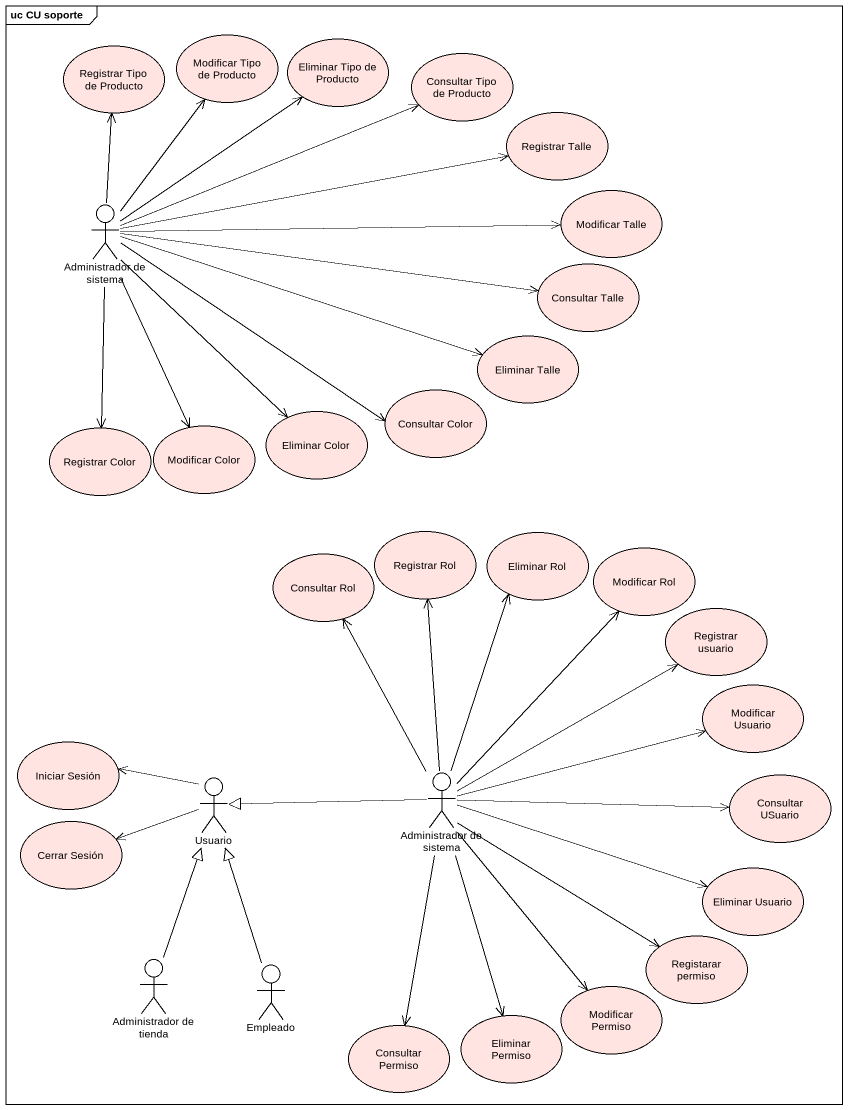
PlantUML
@startuml
mainframe uc CU soporte
usecase "Registrar Tipo de Producto" as Registrar_Tipo_de_Producto #FFE4E1
usecase "Modificar Tipo de Producto" as Modificar_Tipo_de_Producto #FFE4E1
usecase "Eliminar Tipo de Producto" as Eliminar_Tipo_de_Producto #FFE4E1
usecase "Consultar Tipo de Producto" as Consultar_Tipo_de_Producto #FFE4E1
usecase "Registrar Talle" as Registrar_Talle #FFE4E1
actor "Administrador de sistema" as Administrador_de_sistema
usecase "Modificar Talle" as Modificar_Talle #FFE4E1
usecase "Consultar Talle" as Consultar_Talle #FFE4E1
usecase "Eliminar Talle" as Eliminar_Talle #FFE4E1
usecase "Consultar Color" as Consultar_Color #FFE4E1
usecase "Registrar Color" as Registrar_Color #FFE4E1
usecase "Modificar Color" as Modificar_Color #FFE4E1
usecase "Eliminar Color" as Eliminar_Color #FFE4E1
usecase "Registrar Rol" as Registrar_Rol #FFE4E1
usecase "Eliminar Rol" as Eliminar_Rol #FFE4E1
usecase "Consultar Rol" as Consultar_Rol #FFE4E1
usecase "Modificar Rol" as Modificar_Rol #FFE4E1
usecase "Registrar usuario" as Registrar_usuario #FFE4E1
usecase "Modificar Usuario" as Modificar_Usuario #FFE4E1
usecase "Iniciar Sesión" as Iniciar_Sesión #FFE4E1
actor Usuario
actor "Administrador de sistema" as Administrador_de_sistema_2
usecase "Consultar USuario" as Consultar_USuario #FFE4E1
usecase "Cerrar Sesión" as Cerrar_Sesión #FFE4E1
usecase "Eliminar Usuario" as Eliminar_Usuario #FFE4E1
actor "Administrador de tienda" as Administrador_de_tienda
actor Empleado
usecase "Registarar permiso" as Registarar_permiso #FFE4E1
usecase "Eliminar Permiso" as Eliminar_Permiso #FFE4E1
usecase "Modificar Permiso" as Modificar_Permiso #FFE4E1
usecase "Consultar Permiso" as Consultar_Permiso #FFE4E1
Administrador_de_sistema -up-> Registrar_Tipo_de_Producto
Administrador_de_sistema -up-> Modificar_Tipo_de_Producto
Administrador_de_sistema -up-> Eliminar_Tipo_de_Producto
Administrador_de_sistema -right-> Consultar_Tipo_de_Producto
Administrador_de_sistema -right-> Registrar_Talle
Administrador_de_sistema -right-> Modificar_Talle
Administrador_de_sistema -right-> Consultar_Talle
Administrador_de_sistema -right-> Eliminar_Talle
Administrador_de_sistema -right-> Consultar_Color
Administrador_de_sistema --> Registrar_Color
Administrador_de_sistema --> Modificar_Color
Administrador_de_sistema --> Eliminar_Color
Usuario -left-> Iniciar_Sesión
Usuario -left-> Cerrar_Sesión
Administrador_de_sistema_2 -up-> Registrar_Rol
Administrador_de_sistema_2 -up-> Eliminar_Rol
Administrador_de_sistema_2 -up-> Consultar_Rol
Administrador_de_sistema_2 -up-> Modificar_Rol
Administrador_de_sistema_2 -up-> Registrar_usuario
Administrador_de_sistema_2 -right-> Modificar_Usuario
Administrador_de_sistema_2 -left-|> Usuario
Administrador_de_sistema_2 -right-> Consultar_USuario
Administrador_de_sistema_2 -right-> Eliminar_Usuario
Administrador_de_sistema_2 --> Registarar_permiso
Administrador_de_sistema_2 --> Eliminar_Permiso
Administrador_de_sistema_2 --> Modificar_Permiso
Administrador_de_sistema_2 --> Consultar_Permiso
Administrador_de_tienda -up-|> Usuario
Empleado -up-|> Usuario
@enduml
